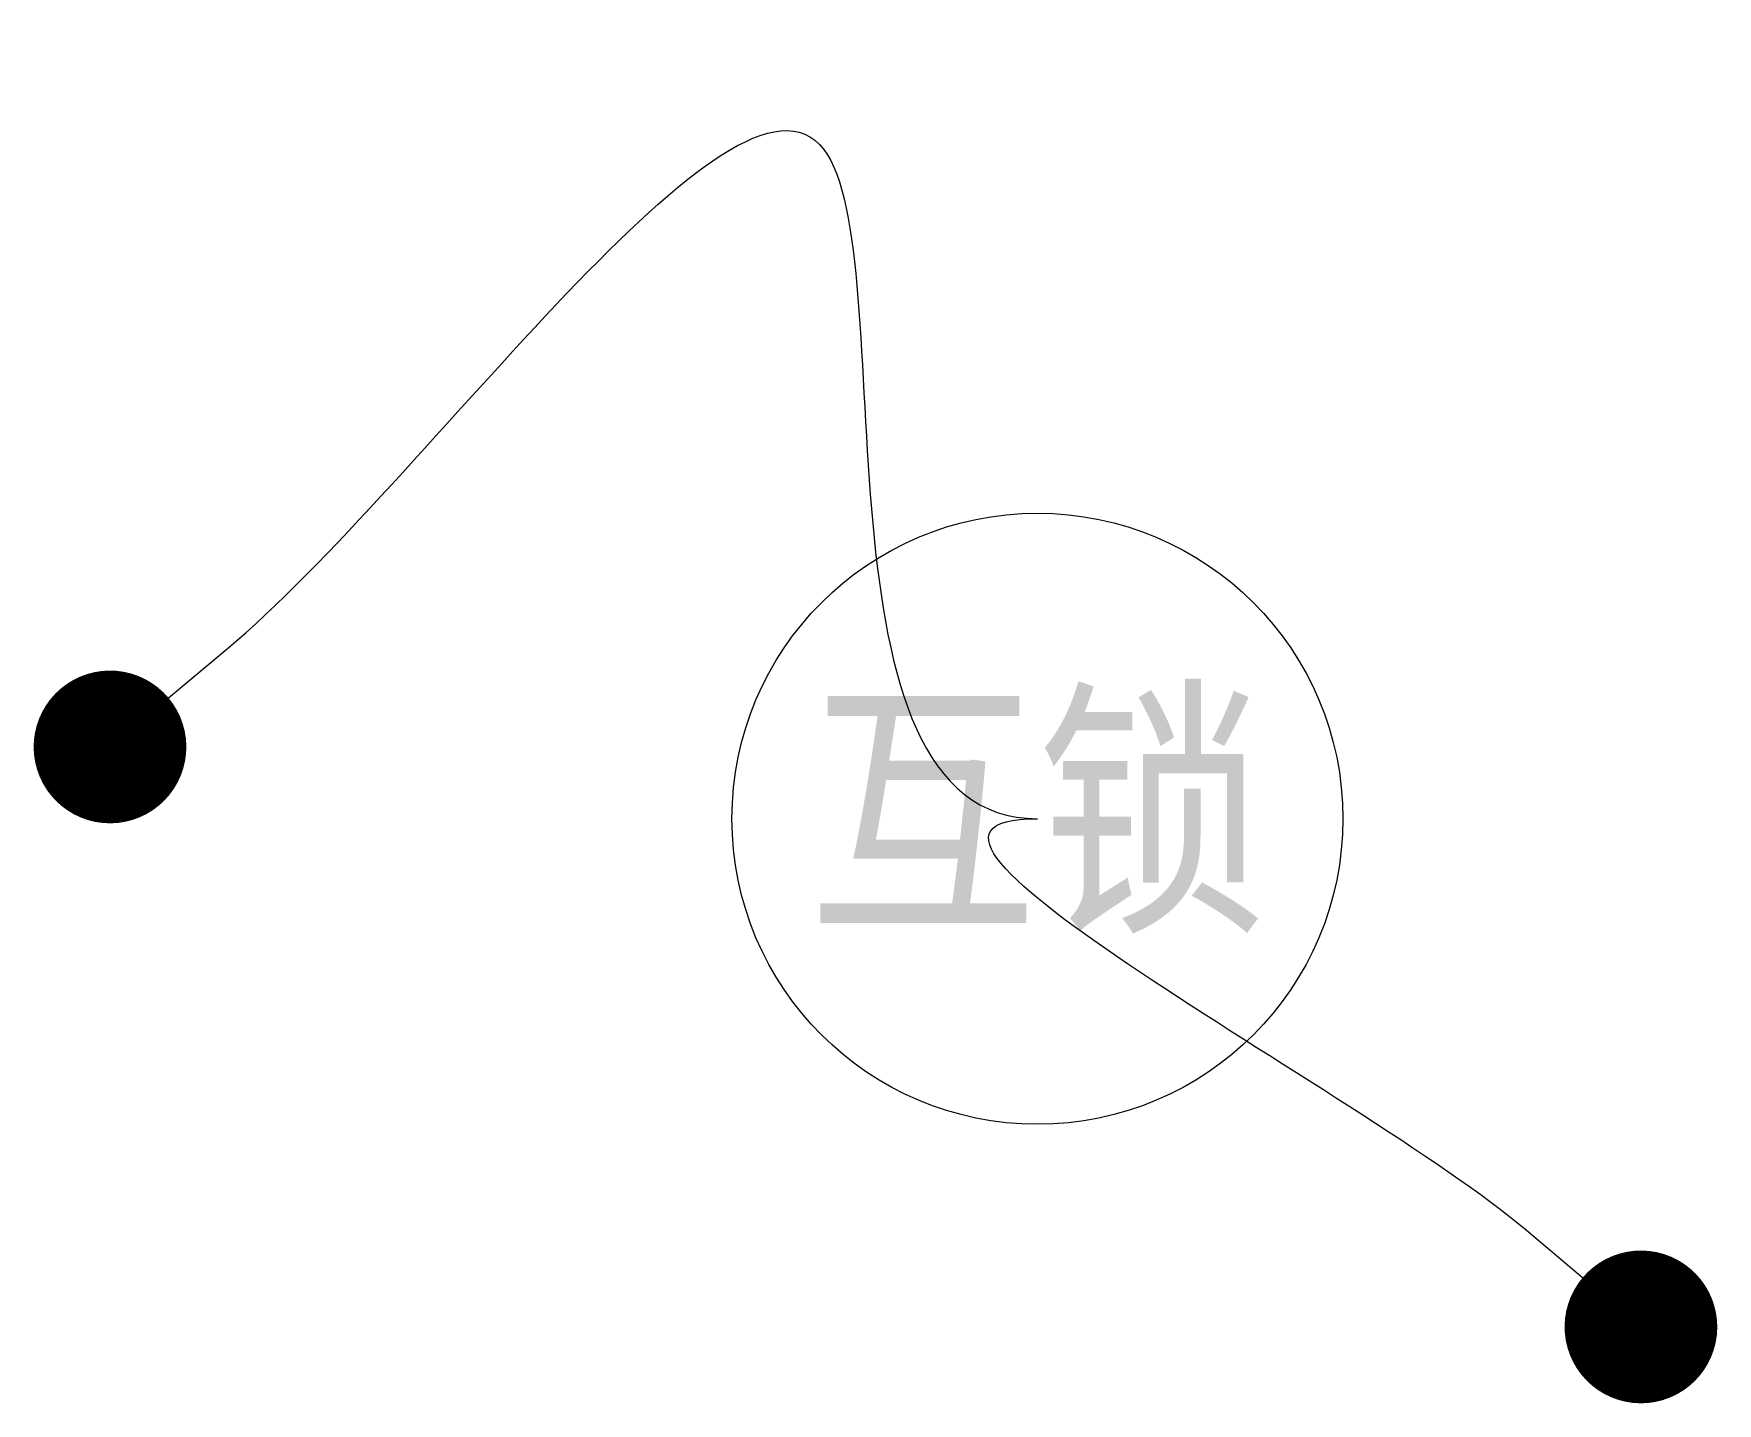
# Model space of a CAD drawing. Extents: x -13.1 to 8.9, y -7.7 to 10.3.
import ezdxf
from ezdxf import colors
from ezdxf.entities.mleader import LeaderData, LeaderLine
from ezdxf.enums import TextEntityAlignment as Align
from ezdxf.math import Vec2, Vec3

# ---------------------------------------------------------------- set-up
doc = ezdxf.new("R2010")
doc.units = 0
doc.header["$LTSCALE"] = 1000
doc.header["$MEASUREMENT"] = 0
doc.linetypes.add('CONTINOUS', pattern=[0])
doc.layers.add('ID_Anno_Clou', color=1, linetype='CONTINOUS')
doc.layers.add('TJ(电气专业D)', color=142, linetype='Continuous')
doc.styles.add('_TEL_DIM', font='SIMPLEX', dxfattribs={"width": 0.8, "height": 3.5, "bigfont": 'HZTXT'})
doc.styles.get("Standard").update_dxf_attribs({"font": 'TSSDENG', "width": 0.7, "bigfont": 'TSSDCHN'})

# ---------------------------------------------------------------- blocks, each defined once
blk = doc.blocks.new('_TagCircle')
at = {"color": 0, "linetype": 'ByBlock', "lineweight": -2, "transparency": 16777216}
blk.add_circle((0, 0), 4, dxfattribs=at)
at = {"color": 0, "transparency": 16777216, "style": '_TEL_DIM'}
blk.add_attdef('TAGNUMBER', text='', height=3, dxfattribs=at).set_placement((0, -1.5), align=Align.CENTER)
blk = doc.blocks.new('_Dot')
at = {"layer": 'ID_Anno_Clou', "color": 2, "lineweight": -2}
blk.add_line((-0.5, 0), (-1, 0), dxfattribs=at)
at = {"layer": 'ID_Anno_Clou', "color": 2, "const_width": 0.5}
blk.add_lwpolyline([(-0.25, 0, 1), (0.25, 0, 1)], format="xyb", close=True, dxfattribs=at)

msp = doc.modelspace()

# ---------------------------------------------------------------- leaders
at = {"layer": 'TJ(电气专业D)', "color": 142}
ml = msp.add_multileader_block('Standard', dxfattribs=at)
ml.set_content('_TagCircle', color=142)
ml.set_attribute('TAGNUMBER', '互锁', width=0)
ml.set_leader_properties()
ml.set_arrow_properties(name='DOT')
ml.build(insert=Vec2(0, 0))
ml.multileader.update_dxf_attribs({"leader_type": 2, "text_right_attachment_type": 6, "dogleg_length": 0.36, "arrow_head_size": 2, "block_connection_type": 1})
ctx = ml.context
ctx.base_point, ctx.char_height, ctx.arrow_head_size, ctx.landing_gap_size, ctx.plane_origin = Vec3(0, 0), 0.18, 2, 0.09, Vec3(49.465, 29.998)
ctx.right_attachment, ctx.attachment_type = 6, 1
notes = []
notes.append((ctx, [(1, (1, 1, 0), (-0.36, 0), (1, 0), 0.36, [(3, [(7.903, -6.653)], 0, []), (0, [(-12.144, 0.94), (-2.797, 8.762)], 0, [])])]))
ctx.block.insert = Vec3(0, 0)
for ctx, leaders in notes:
    for number, flags, end, landing, length, lines in leaders:
        leader = LeaderData()
        leader.index, (leader.has_last_leader_line, leader.has_dogleg_vector, leader.attachment_direction) = number, flags
        leader.last_leader_point, leader.dogleg_vector, leader.dogleg_length = Vec3(end), Vec3(landing), length
        for number, points, colour, breaks in lines:
            line = LeaderLine()
            line.index, line.vertices, line.color, line.breaks = number, Vec3.list(points), colors.encode_raw_color(colour), breaks
            leader.lines.append(line)
        ctx.leaders.append(leader)

doc.saveas('drawing.dxf')
